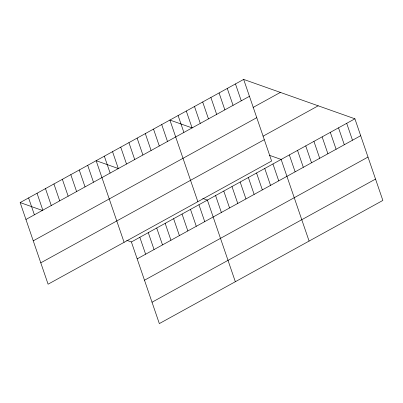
<?xml version="1.0" encoding="UTF-8"?>
<svg xmlns="http://www.w3.org/2000/svg" width="403" height="403" viewBox="0 0 403 403"><rect width="100%" height="100%" fill="white"/><g stroke="black" fill="none" stroke-linecap="round" stroke-linejoin="round"><path stroke-width="0.6" d="M243.664 79.411L271.612 161.039L48.098 284.196L20.15 202.568L243.664 79.411L354.902 118.804L382.85 200.432L159.336 323.589L131.388 241.961L126.728 240.314M25.938 219.469L249.452 96.312M253.054 107.465L280.372 92.413M33.248 240.828L256.761 117.671M263.013 136.214L318.194 105.808M40.784 262.837L264.297 139.68M131.388 241.961L354.902 118.804M137.176 258.862L360.69 135.705M144.491 280.221L368.004 157.069M152.022 302.23L375.536 179.073M192.045 127.892L169.905 120.054L197.853 201.681M269.491 155.321L281.143 159.447L309.091 241.075M118.87 168.741L96.146 160.691L124.094 242.319M202.724 198.437L207.384 200.09L235.332 281.717M20.15 202.568L42.874 210.613M346.706 123.323L352.494 140.224M338.51 127.837L344.298 144.737M330.319 132.355L336.102 149.256M322.123 136.869L327.906 153.77M313.927 141.388L319.71 158.288M305.731 145.901L311.519 162.802M297.535 150.415L303.323 167.316M289.339 154.933L295.127 171.834M272.947 163.966L278.735 180.866M264.751 168.479L270.539 185.38M235.468 83.925L241.256 100.826M256.555 172.993L262.343 189.899M227.272 88.443L233.06 105.344M248.364 177.511L254.147 194.412M219.076 92.957L224.864 109.858M240.168 182.025L245.951 198.926M210.88 97.476L216.668 114.376M231.972 186.544L237.755 203.444M202.684 101.989L208.472 118.89M223.776 191.057L229.564 207.958M194.488 106.503L200.276 123.404M215.58 195.576L221.368 212.477M186.297 111.021L192.08 127.922M178.101 115.535L183.884 132.436M198.941 204.744L204.729 221.645M161.709 124.567L167.497 141.468M190.498 209.394L196.281 226.295M153.513 129.086L159.301 145.987M182.05 214.048L187.838 230.949M145.317 133.6L151.105 150.5M173.607 218.698L179.395 235.599M137.121 138.113L142.909 155.014M165.165 223.353L170.953 240.253M128.925 142.632L134.713 159.533M156.722 228.007L162.51 244.908M120.729 147.145L126.517 164.046M148.279 232.657L154.062 249.558M112.538 151.664L118.321 168.565M139.836 237.312L145.619 254.212M104.342 156.178L110.125 173.078M87.703 165.346L93.486 182.247M79.255 170.001L85.043 186.901M70.812 174.65L76.6 191.551M62.369 179.305L68.157 196.206M53.926 183.954L59.709 200.855M45.484 188.609L51.267 205.51M37.036 193.264L42.824 210.165M28.593 197.913L34.381 214.814"/></g></svg>
